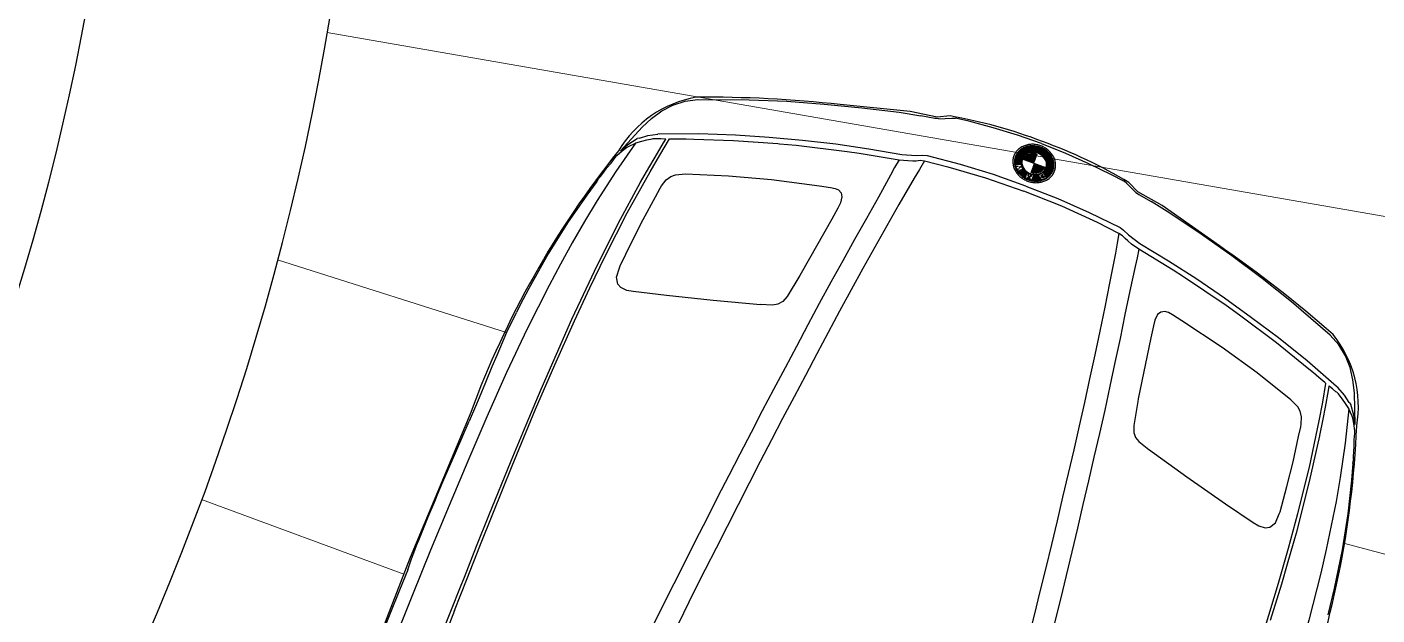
# Model space of a CAD drawing. Header units: inches. Extents: x 13 to 261, y -112 to -47.
# Drawn here: x 31.148 to 33.945, y -93.974 to -92.754 of the extents above; entities that cross this region are included whole.
import ezdxf

# ---------------------------------------------------------------- set-up
doc = ezdxf.new("R2010")
doc.units = ezdxf.units.IN
doc.header["$MEASUREMENT"] = 0
doc.linetypes.add('ACAD_ISO04W100', pattern=[30, 24, -3, 0, -3])
doc.layers.add('CONTORNO', color=7, linetype='Continuous')
doc.layers.add('EJES', color=1, linetype='ACAD_ISO04W100', lineweight=13)
doc.layers.add('RAMPAS', color=50, linetype='Continuous', lineweight=25)

msp = doc.modelspace()

# ---------------------------------------------------------------- linework, layer by layer
for p, q in [((33.0288, -92.9442), (32.9999, -92.9387)), ((33.0361, -92.9448), (33.0638, -92.9434)), ((32.417, -92.9849), (32.4119, -92.9856)), ((33.218, -93.0188), (33.202, -93.0128)), ((33.2194, -93.0179), (33.2029, -93.0118)), ((33.2209, -93.0171), (33.204, -93.0108)), ((33.2226, -93.0164), (33.2051, -93.0098)), ((33.2245, -93.0157), (33.2062, -93.0089)), ((33.2268, -93.0151), (33.2075, -93.0079)), ((33.2294, -93.0147), (33.2088, -93.0071)), ((33.2327, -93.0146), (33.2102, -93.0062)), ((33.2378, -93.0151), (33.2117, -93.0054)), ((33.2724, -93.0266), (33.2133, -93.0046)), ((33.2716, -93.0249), (33.215, -93.0038)), ((33.2707, -93.0232), (33.2169, -93.0031)), ((33.2696, -93.0214), (33.2189, -93.0025)), ((33.2683, -93.0195), (33.2211, -93.0019)), ((33.2668, -93.0176), (33.2235, -93.0014)), ((33.265, -93.0155), (33.2262, -93.0011)), ((33.2627, -93.0133), (33.2293, -93.0008)), ((33.2599, -93.0109), (33.2331, -93.0009)), ((33.2555, -93.0078), (33.2384, -93.0014)), ((33.2093, -93.0378), (33.1938, -93.032)), ((33.2095, -93.0392), (33.1938, -93.0334)), ((33.206, -93.0393), (33.1938, -93.0348)), ((33.2024, -93.0394), (33.1938, -93.0362)), ((33.2091, -93.0363), (33.194, -93.0307)), ((33.1989, -93.0395), (33.194, -93.0376)), ((33.2091, -93.0349), (33.1941, -93.0293)), ((33.1954, -93.0395), (33.1941, -93.0391)), ((33.2092, -93.0336), (33.1944, -93.028)), ((33.1958, -93.0411), (33.1944, -93.0405)), ((33.2094, -93.0322), (33.1946, -93.0267)), ((33.2096, -93.0309), (33.1949, -93.0255)), ((33.2099, -93.0297), (33.1953, -93.0242)), ((33.2104, -93.0285), (33.1958, -93.023)), ((33.2109, -93.0273), (33.1962, -93.0218)), ((33.2114, -93.0261), (33.1968, -93.0206)), ((33.2121, -93.0249), (33.1974, -93.0194)), ((33.2128, -93.0238), (33.198, -93.0183)), ((33.2137, -93.0227), (33.1987, -93.0172)), ((33.2146, -93.0217), (33.1994, -93.016)), ((33.2156, -93.0207), (33.2002, -93.015)), ((33.2167, -93.0197), (33.2011, -93.0139)), ((33.2098, -93.0407), (33.2081, -93.0401)), ((33.259, -93.0466), (33.2103, -93.0285)), ((33.2347, -93.0375), (33.2122, -93.0291)), ((33.2351, -93.0363), (33.2127, -93.028)), ((33.2356, -93.0351), (33.2133, -93.0268)), ((33.236, -93.0339), (33.214, -93.0256)), ((33.2365, -93.0327), (33.2148, -93.0245)), ((33.2369, -93.0314), (33.2156, -93.0235)), ((33.2374, -93.0302), (33.2166, -93.0225)), ((33.2378, -93.029), (33.2177, -93.0215)), ((33.2383, -93.0278), (33.2189, -93.0205)), ((33.2388, -93.0266), (33.2202, -93.0196)), ((33.2392, -93.0253), (33.2217, -93.0188)), ((33.2397, -93.0241), (33.2234, -93.0181)), ((33.2401, -93.0229), (33.2253, -93.0174)), ((33.2406, -93.0217), (33.2275, -93.0168)), ((33.241, -93.0205), (33.2302, -93.0164)), ((33.2553, -93.0494), (33.2333, -93.0412)), ((33.2415, -93.0193), (33.2338, -93.0164)), ((33.256, -93.0483), (33.2338, -93.04)), ((33.2566, -93.0471), (33.2342, -93.0387)), ((33.2731, -93.0283), (33.2469, -93.0185)), ((33.2737, -93.0299), (33.2512, -93.0215)), ((33.2742, -93.0315), (33.2536, -93.0238)), ((33.2746, -93.033), (33.2553, -93.0258)), ((33.2749, -93.0345), (33.2566, -93.0277)), ((33.2752, -93.036), (33.2576, -93.0294)), ((33.2754, -93.0374), (33.2584, -93.0311)), ((33.2755, -93.0389), (33.2591, -93.0327)), ((33.2755, -93.0403), (33.2595, -93.0343)), ((33.2755, -93.0417), (33.2599, -93.0358)), ((33.2755, -93.043), (33.2601, -93.0373)), ((33.2754, -93.0444), (33.2602, -93.0387)), ((33.2752, -93.0457), (33.2602, -93.0401)), ((33.1961, -93.0426), (33.1947, -93.0421)), ((33.198, -93.0447), (33.1952, -93.0436)), ((33.1969, -93.0456), (33.1956, -93.0452)), ((33.1976, -93.0473), (33.1962, -93.0468)), ((33.2009, -93.0499), (33.1969, -93.0484)), ((33.1995, -93.0438), (33.1976, -93.0431)), ((33.1994, -93.0507), (33.1977, -93.0501)), ((33.2004, -93.0525), (33.1987, -93.0518)), ((33.218, -93.0605), (33.1998, -93.0536)), ((33.2176, -93.0617), (33.2011, -93.0555)), ((33.2024, -93.0491), (33.2012, -93.0486)), ((33.2184, -93.0592), (33.2026, -93.0533)), ((33.2172, -93.0629), (33.2026, -93.0575)), ((33.2039, -93.0455), (33.2036, -93.0454)), ((33.2188, -93.058), (33.2042, -93.0525)), ((33.2168, -93.0642), (33.2044, -93.0595)), ((33.2074, -93.0454), (33.2052, -93.0446)), ((33.2192, -93.0567), (33.2057, -93.0517)), ((33.2164, -93.0654), (33.2066, -93.0617)), ((33.2117, -93.0456), (33.2067, -93.0437)), ((33.2224, -93.0566), (33.2072, -93.0509)), ((33.2109, -93.0439), (33.2082, -93.0429)), ((33.2103, -93.0423), (33.2084, -93.0416)), ((33.2182, -93.0536), (33.2087, -93.05)), ((33.216, -93.0666), (33.2095, -93.0642)), ((33.2157, -93.0513), (33.2103, -93.0492)), ((33.2127, -93.0474), (33.2105, -93.0465)), ((33.214, -93.0492), (33.2116, -93.0483)), ((33.231, -93.0736), (33.2138, -93.0672)), ((33.2254, -93.0701), (33.2203, -93.0683)), ((33.2253, -93.0687), (33.2213, -93.0672)), ((33.2311, -93.0612), (33.2219, -93.0577)), ((33.2223, -93.062), (33.2219, -93.0619)), ((33.2253, -93.0673), (33.2222, -93.0662)), ((33.2232, -93.061), (33.2223, -93.0607)), ((33.2242, -93.06), (33.2228, -93.0594)), ((33.2253, -93.0659), (33.2231, -93.0651)), ((33.2253, -93.0645), (33.2241, -93.0641)), ((33.2252, -93.0631), (33.225, -93.0631)), ((33.2356, -93.0587), (33.2279, -93.0558)), ((33.2293, -93.0619), (33.2279, -93.0614)), ((33.2288, -93.0631), (33.2279, -93.0628)), ((33.2283, -93.0643), (33.228, -93.0642)), ((33.2391, -93.0586), (33.2283, -93.0546)), ((33.2418, -93.0582), (33.2288, -93.0534)), ((33.244, -93.0577), (33.2292, -93.0521)), ((33.2459, -93.057), (33.2297, -93.0509)), ((33.2476, -93.0562), (33.2301, -93.0497)), ((33.2491, -93.0554), (33.2306, -93.0485)), ((33.2505, -93.0545), (33.231, -93.0473)), ((33.2459, -93.0736), (33.2312, -93.0681)), ((33.2517, -93.0536), (33.2315, -93.0461)), ((33.2442, -93.0647), (33.2315, -93.0599)), ((33.2483, -93.0731), (33.2317, -93.0669)), ((33.2527, -93.0526), (33.2319, -93.0448)), ((33.2505, -93.0726), (33.2322, -93.0657)), ((33.2537, -93.0516), (33.2324, -93.0436)), ((33.2525, -93.0719), (33.2327, -93.0645)), ((33.2546, -93.0505), (33.2329, -93.0424)), ((33.2479, -93.0688), (33.2332, -93.0633)), ((33.2476, -93.0673), (33.2337, -93.0621)), ((33.2438, -93.0631), (33.2366, -93.0605)), ((33.2442, -93.0619), (33.24, -93.0603)), ((33.2451, -93.0609), (33.2426, -93.0599)), ((33.2467, -93.06), (33.2448, -93.0593)), ((33.2483, -93.0592), (33.2467, -93.0587)), ((33.2498, -93.0584), (33.2484, -93.0579)), ((33.2495, -93.0639), (33.2485, -93.0635)), ((33.2512, -93.0631), (33.2487, -93.0622)), ((33.2514, -93.0576), (33.25, -93.0571)), ((33.2527, -93.0623), (33.2503, -93.0614)), ((33.253, -93.0569), (33.2514, -93.0562)), ((33.2537, -93.0668), (33.2514, -93.066)), ((33.2526, -93.0609), (33.2519, -93.0606)), ((33.2683, -93.0612), (33.2526, -93.0553)), ((33.2553, -93.066), (33.2529, -93.0651)), ((33.2691, -93.0601), (33.2537, -93.0544)), ((33.2552, -93.0646), (33.2544, -93.0643)), ((33.2699, -93.059), (33.2548, -93.0533)), ((33.2674, -93.0622), (33.255, -93.0576)), ((33.2707, -93.0579), (33.2557, -93.0523)), ((33.2577, -93.0697), (33.2558, -93.069)), ((33.2664, -93.0632), (33.2563, -93.0595)), ((33.2713, -93.0568), (33.2565, -93.0512)), ((33.272, -93.0556), (33.2572, -93.0501)), ((33.2591, -93.0689), (33.2573, -93.0682)), ((33.2654, -93.0642), (33.2576, -93.0614)), ((33.2726, -93.0544), (33.2579, -93.049)), ((33.2731, -93.0532), (33.2585, -93.0478)), ((33.2643, -93.0652), (33.2589, -93.0632)), ((33.2605, -93.068), (33.2589, -93.0674)), ((33.2736, -93.052), (33.259, -93.0466)), ((33.274, -93.0508), (33.2594, -93.0454)), ((33.2744, -93.0496), (33.2597, -93.0441)), ((33.2747, -93.0483), (33.26, -93.0428)), ((33.275, -93.047), (33.2601, -93.0415)), ((33.2631, -93.0662), (33.2602, -93.0651)), ((33.2619, -93.0671), (33.2605, -93.0666)), ((33.2362, -93.0742), (33.2297, -93.0717)), ((33.24, -93.0742), (33.2302, -93.0705)), ((33.2432, -93.074), (33.2307, -93.0693)), ((33.2543, -93.0712), (33.2526, -93.0706)), ((33.2561, -93.0705), (33.2542, -93.0698)), ((33.4455, -93.0975), (33.4255, -93.0783)), ((33.4514, -93.1018), (33.4768, -93.1166)), ((33.887, -93.5333), (33.8904, -93.5372))]:
    msp.add_line(p, q)
for points in [[(32.3778, -93.0113), (32.4222, -92.9623), (32.4418, -92.944), (32.4631, -92.9284), (32.4863, -92.9163), (32.5118, -92.9082), (32.538, -92.9051), (32.6441, -92.9053), (32.7219, -92.9086), (32.7998, -92.9142), (32.8776, -92.9219), (32.9546, -92.9314), (32.9999, -92.9387)], [(33.0361, -92.9448), (33.0324, -92.9445), (33.0288, -92.9442)], [(33.0638, -92.9434), (33.0681, -92.9434), (33.0717, -92.9436)], [(33.2501, -92.9963), (33.2, -92.9787), (33.1496, -92.9636), (33.0992, -92.9501), (33.0717, -92.9436)], [(32.417, -92.9849), (32.4344, -92.9796), (32.4548, -92.9766)], [(32.9606, -93.0196), (32.8924, -93.008), (32.8236, -92.9978), (32.7546, -92.9897), (32.6854, -92.9836), (32.6162, -92.9786), (32.5399, -92.9758), (32.4591, -92.9766), (32.455, -92.9761)], [(32.4089, -92.9952), (32.3682, -93.0542), (32.3292, -93.1144), (32.3028, -93.1579), (32.2778, -93.2019), (32.2533, -93.2462), (32.2298, -93.2907), (32.1845, -93.3806), (32.1416, -93.4713), (32.101, -93.5629), (32.0614, -93.6548), (32.0227, -93.7471), (31.9844, -93.8396), (31.9467, -93.9322), (31.9094, -94.0251), (31.8721, -94.1179), (31.8348, -94.2107), (31.8266, -94.2311), (31.8193, -94.2508)], [(32.4714, -92.9865), (32.4712, -92.987), (32.4662, -92.9947), (32.4487, -93.0244), (32.4355, -93.0468), (32.4187, -93.0762), (32.4183, -93.0772), (32.3719, -93.1629), (32.3229, -93.2614), (32.2945, -93.3218), (32.276, -93.3613), (32.2443, -93.4333), (32.2123, -93.5062), (32.1816, -93.5801), (32.1506, -93.6545), (32.1043, -93.7685), (32.0785, -93.832), (32.0536, -93.8958), (32.0457, -93.9158), (32.0271, -93.9628), (32.0161, -93.9907)], [(32.0338, -93.9647), (32.0597, -93.8981), (32.0863, -93.8312), (32.1129, -93.7642), (32.1533, -93.6646), (32.2019, -93.5472), (32.2415, -93.4552), (32.2821, -93.3636), (32.3139, -93.2954), (32.3465, -93.2281), (32.3917, -93.1398), (32.439, -93.0545), (32.4588, -93.0202), (32.4794, -92.9863)], [(32.3698, -93.0212), (32.3809, -93.0114), (32.3899, -93.0046), (32.3939, -93.0024), (32.4089, -92.9952), (32.4095, -92.9949), (32.4215, -92.9914), (32.4322, -92.9884), (32.4432, -92.9861), (32.4454, -92.9859), (32.4503, -92.9856), (32.4524, -92.9858), (32.4614, -92.986), (32.4693, -92.9863), (32.4693, -92.9863), (32.4714, -92.9865)], [(32.3778, -93.0113), (32.3928, -92.9983), (32.4119, -92.9856)], [(32.4794, -92.9863), (32.4826, -92.9864), (32.4986, -92.9865), (32.5134, -92.9867), (32.5299, -92.987), (32.612, -92.9899), (32.7036, -92.9963), (32.7072, -92.9966), (32.7413, -92.9997), (32.8475, -93.0126), (32.8723, -93.016), (32.9548, -93.0297), (32.9548, -93.0297)], [(33.2501, -92.9963), (33.2994, -93.0158), (33.3473, -93.0374), (33.3943, -93.0603), (33.4193, -93.0733)], [(32.3284, -93.0751), (32.3305, -93.0722), (32.332, -93.0695), (32.3329, -93.0688), (32.333, -93.0683), (32.3342, -93.0666), (32.3368, -93.0638), (32.3431, -93.0555), (32.3496, -93.0467), (32.3582, -93.0366), (32.3667, -93.0253), (32.3698, -93.0212)], [(32.9548, -93.0297), (32.9455, -93.046), (32.9368, -93.062), (32.912, -93.1071), (32.8875, -93.1513), (32.8625, -93.1954), (32.838, -93.2396), (32.8135, -93.2838), (32.7895, -93.3282), (32.7656, -93.3722), (32.742, -93.4167), (32.7185, -93.4613), (32.6949, -93.5059), (32.6713, -93.5505), (32.6482, -93.5952)], [(33.0072, -93.0322), (32.9967, -93.0502), (32.9858, -93.068), (32.9541, -93.1228), (32.9292, -93.1669), (32.9042, -93.2109), (32.8797, -93.2552), (32.8557, -93.2996), (32.8316, -93.344), (32.8078, -93.3879), (32.7842, -93.4325), (32.7606, -93.477), (32.7371, -93.5216), (32.7135, -93.5662), (32.6904, -93.6109)], [(32.9548, -93.0297), (32.9727, -93.0316), (32.9833, -93.0318), (32.9903, -93.0317), (32.9981, -93.0309), (33.0072, -93.0322), (33.0072, -93.0322)], [(33.0133, -93.0216), (33.004, -93.0208), (32.9898, -93.0214), (32.9606, -93.0196)], [(33.0072, -93.0322), (33.0555, -93.0443), (33.1335, -93.067), (33.2133, -93.0947)], [(33.2172, -93.0844), (33.1503, -93.0605), (33.0818, -93.0397), (33.0133, -93.0216)], [(32.46, -93.0884), (32.4627, -93.0841), (32.4721, -93.0716), (32.4822, -93.0647), (32.4915, -93.0612), (32.512, -93.0593)], [(32.512, -93.0593), (32.6014, -93.0628), (32.6902, -93.0708), (32.7899, -93.084)], [(33.2528, -93.0705), (33.2611, -93.0663), (33.2541, -93.0563), (33.2455, -93.0607)], [(33.2498, -93.0638), (33.2534, -93.062), (33.2523, -93.0604), (33.2487, -93.0622)], [(33.2517, -93.0657), (33.2548, -93.0641), (33.2559, -93.0657), (33.2528, -93.0673), (33.2528, -93.0673)], [(32.3284, -93.0751), (32.3078, -93.1032), (32.3078, -93.1032), (32.2681, -93.1609), (32.2681, -93.1609), (32.2281, -93.225), (32.2281, -93.225), (32.1881, -93.2965), (32.1881, -93.2965), (32.1701, -93.3304), (32.1701, -93.3304), (32.162, -93.3466)], [(32.3754, -93.2538), (32.3769, -93.2496), (32.4003, -93.2012), (32.4245, -93.1536), (32.45, -93.1066), (32.46, -93.0884)], [(32.7899, -93.084), (32.8127, -93.0872), (32.8221, -93.0891), (32.829, -93.0922), (32.8346, -93.0985), (32.8364, -93.1067), (32.8332, -93.1194), (32.8276, -93.1301), (32.8154, -93.1528), (32.7521, -93.2652), (32.7493, -93.27), (32.7231, -93.3131), (32.7137, -93.324), (32.7037, -93.3293), (32.6928, -93.3312), (32.6671, -93.3301)], [(33.4101, -93.1825), (33.3656, -93.16), (33.2918, -93.1261), (33.2133, -93.0947)], [(33.2172, -93.0844), (33.2834, -93.1101), (33.3488, -93.1393), (33.4124, -93.1705)], [(33.4255, -93.0783), (33.4222, -93.0755), (33.4193, -93.0733)], [(33.4455, -93.0975), (33.4484, -93.0997), (33.4514, -93.1018)], [(33.8993, -93.579), (33.8979, -93.5128), (33.895, -93.4862), (33.8891, -93.4605), (33.8795, -93.4361), (33.8656, -93.4133), (33.8478, -93.3938), (33.7675, -93.3244), (33.7066, -93.276), (33.644, -93.2292), (33.5802, -93.1841), (33.5158, -93.1408), (33.4768, -93.1166)], [(33.4124, -93.1705), (33.4199, -93.176), (33.4302, -93.1857), (33.4535, -93.2035)], [(33.4101, -93.1825), (33.4062, -93.2029), (33.4028, -93.2235), (33.3907, -93.2857), (33.3808, -93.3354), (33.3708, -93.385), (33.3603, -93.4345), (33.3494, -93.4838), (33.3385, -93.5331), (33.3277, -93.5819), (33.3164, -93.631), (33.305, -93.6801), (33.2936, -93.7293), (33.2822, -93.7784), (33.2703, -93.8273)], [(33.4513, -93.2149), (33.4365, -93.2046), (33.4283, -93.1978), (33.4231, -93.1932), (33.4178, -93.1875), (33.4101, -93.1825), (33.4101, -93.1825)], [(33.4535, -93.2035), (33.5126, -93.2394), (33.5713, -93.2768), (33.6287, -93.3158), (33.6851, -93.3566), (33.7405, -93.3981), (33.8001, -93.4459), (33.8607, -93.4995), (33.8641, -93.5018)], [(33.4513, -93.2149), (33.4477, -93.2333), (33.4437, -93.2511), (33.4329, -93.3015), (33.4225, -93.3509), (33.4125, -93.4006), (33.402, -93.45), (33.3916, -93.4995), (33.3807, -93.5488), (33.3699, -93.5976), (33.3585, -93.6468), (33.3471, -93.6959), (33.3357, -93.745), (33.3244, -93.7941), (33.3125, -93.843)], [(33.8389, -93.4935), (33.8364, -93.4915), (33.8243, -93.4811), (33.8129, -93.4715), (33.8003, -93.461), (33.7363, -93.4093), (33.663, -93.3542), (33.6601, -93.3521), (33.6323, -93.3321), (33.5436, -93.2723), (33.5226, -93.2586), (33.4513, -93.2149), (33.4513, -93.2149)], [(32.404, -93.3029), (32.3909, -93.3007), (32.3786, -93.295), (32.3718, -93.2877), (32.3691, -93.2733), (32.3754, -93.2538)], [(32.6676, -93.3303), (32.5699, -93.3216), (32.4728, -93.3115), (32.404, -93.3029)], [(32.1618, -93.347), (32.1417, -93.3881), (32.1212, -93.4359), (32.1113, -93.4595), (32.0977, -93.4917), (32.0848, -93.5232), (32.0771, -93.5412), (32.0642, -93.5716)], [(33.5403, -93.364), (33.521, -93.3514), (33.5126, -93.3467), (33.5054, -93.3445), (33.497, -93.3457), (33.4903, -93.3507), (33.4844, -93.3623), (33.4816, -93.3741), (33.476, -93.3992), (33.4501, -93.5256), (33.4492, -93.5311), (33.4408, -93.5808), (33.4407, -93.5952), (33.4448, -93.6058), (33.4517, -93.6143), (33.4719, -93.6304)], [(33.7665, -93.5273), (33.6967, -93.4714), (33.6243, -93.4193), (33.5403, -93.364)], [(33.5347, -94.5247), (33.5588, -94.4574), (33.5826, -94.3894), (33.6063, -94.3214), (33.6411, -94.2197), (33.6813, -94.0991), (33.7115, -94.0037), (33.7409, -93.9079), (33.7615, -93.8355), (33.7809, -93.7633), (33.8046, -93.667), (33.8247, -93.5715), (33.8323, -93.5327), (33.8389, -93.4935)], [(33.8449, -93.4989), (33.8447, -93.4994), (33.8434, -93.5085), (33.8372, -93.5425), (33.8325, -93.568), (33.8259, -93.6013), (33.8256, -93.6022), (33.8045, -93.6973), (33.777, -93.8039), (33.7589, -93.8682), (33.747, -93.9101), (33.7237, -93.9853)], [(33.8989, -93.5917), (33.8969, -93.577), (33.8946, -93.566), (33.893, -93.5617), (33.8864, -93.5464), (33.8861, -93.5458), (33.8793, -93.5353), (33.8732, -93.526), (33.8664, -93.5171), (33.8649, -93.5155), (33.8613, -93.512), (33.8596, -93.5108), (33.8527, -93.5051), (33.8466, -93.5001), (33.8466, -93.5001), (33.8449, -93.4989)], [(33.887, -93.5333), (33.8773, -93.518), (33.8639, -93.5023)], [(33.7867, -93.5834), (33.7875, -93.5784), (33.7885, -93.5628), (33.7854, -93.5509), (33.7807, -93.5422), (33.7665, -93.5273)], [(33.8993, -93.579), (33.8965, -93.5593), (33.8904, -93.5372)], [(31.9368, -93.88), (31.9447, -93.8573), (31.9514, -93.8395), (31.955, -93.8297), (31.9597, -93.8186), (31.9793, -93.7704), (31.9941, -93.7349), (31.9988, -93.7238), (32.0095, -93.6979), (32.0359, -93.6373), (32.0642, -93.5716)], [(33.8864, -93.5464), (33.8785, -93.6177), (33.8685, -93.6887), (33.86, -93.7388), (33.85, -93.7885), (33.8395, -93.838), (33.8281, -93.8871), (33.8035, -93.9846), (33.7765, -94.0813), (33.7472, -94.1771), (33.7169, -94.2725), (33.6857, -94.3676), (33.654, -94.4625), (33.6219, -94.5572), (33.5893, -94.6518), (33.5566, -94.7464), (33.524, -94.8409), (33.5168, -94.8617), (33.5095, -94.8814)], [(32.6482, -93.5952), (32.6251, -93.64), (32.602, -93.6847), (32.5789, -93.7295), (32.5563, -93.7744), (32.5332, -93.8191), (32.5106, -93.8641), (32.4879, -93.909), (32.4653, -93.9539), (32.4441, -93.9978), (32.4431, -93.999), (32.4215, -94.0443), (32.3998, -94.0895), (32.3844, -94.1249)], [(33.7423, -93.7638), (33.7439, -93.7596), (33.7579, -93.7077), (33.7708, -93.656), (33.7823, -93.6037), (33.7867, -93.5834)], [(33.8949, -93.6595), (33.8952, -93.6559), (33.8958, -93.6529), (33.8956, -93.6518), (33.8958, -93.6514), (33.896, -93.6493), (33.8959, -93.6455), (33.8965, -93.6351), (33.8974, -93.6242), (33.8976, -93.6109), (33.8985, -93.5969), (33.8989, -93.5917)], [(32.6904, -93.6109), (32.6673, -93.6557), (32.6442, -93.7004), (32.6211, -93.7452), (32.5985, -93.7901), (32.5758, -93.835), (32.5527, -93.8798), (32.5301, -93.9247), (32.5079, -93.9698), (32.4858, -94.0149), (32.4636, -94.06), (32.4415, -94.1051), (32.43, -94.1302)], [(33.4714, -93.6302), (33.5509, -93.6876), (33.6309, -93.7436), (33.6885, -93.7821)], [(33.8949, -93.6595), (33.8921, -93.6943), (33.8921, -93.6943), (33.8842, -93.7639), (33.8842, -93.7639), (33.8724, -93.8385), (33.8724, -93.8385), (33.8558, -93.9187), (33.8558, -93.9187), (33.8472, -93.9561), (33.8472, -93.9561), (33.8428, -93.9737)], [(33.6885, -93.7821), (33.6998, -93.789), (33.7128, -93.7928), (33.7228, -93.7917), (33.7342, -93.7827), (33.7423, -93.7638)], [(33.2703, -93.8273), (33.2585, -93.8763), (33.2466, -93.9252), (33.2348, -93.9741), (33.2224, -94.0229), (33.2101, -94.0717), (33.1983, -94.1206), (33.1859, -94.1694), (33.1731, -94.218), (33.1604, -94.2666), (33.1476, -94.3152), (33.1348, -94.3638), (33.127, -94.3902)], [(33.3125, -93.843), (33.3006, -93.892), (33.2888, -93.9409), (33.2769, -93.9899), (33.2646, -94.0386), (33.2528, -94.0876), (33.2404, -94.1364), (33.2281, -94.1851), (33.2158, -94.2339), (33.203, -94.2809), (33.203, -94.2825), (33.1897, -94.3309), (33.1765, -94.3793), (33.1649, -94.4161)], [(31.9368, -93.88), (31.92, -93.9223), (31.8827, -94.0151), (31.8463, -94.1083), (31.8109, -94.2018), (31.8041, -94.2185), (31.7749, -94.3025)], [(32.0338, -93.9647), (32.0047, -94.0398), (31.9761, -94.1151), (31.97, -94.1315)]]:
    msp.add_lwpolyline(points)
for points in [[(33.1925, -93.0218, 0.056462), (33.1907, -93.0292, 0.055115), (33.1905, -93.037, 0.052786), (33.192, -93.0447, 0.05002), (33.1952, -93.0522, 0.047333), (33.1999, -93.0592, 0.045092), (33.2059, -93.0653, 0.043513), (33.2131, -93.0703, 0.042704), (33.221, -93.0741, 0.042704), (33.2295, -93.0764, 0.043513), (33.2382, -93.0773, 0.045092), (33.2468, -93.0766, 0.047333), (33.2548, -93.0745, 0.05002), (33.2622, -93.0709, 0.052786), (33.2684, -93.066, 0.055115), (33.2734, -93.0601, 0.056462), (33.2768, -93.0533, 0.056462), (33.2787, -93.0458, 0.055115), (33.2788, -93.0381, 0.052786), (33.2773, -93.0303, 0.05002), (33.2741, -93.0228, 0.047333), (33.2694, -93.0159, 0.045092), (33.2634, -93.0098, 0.043513), (33.2563, -93.0048, 0.042704), (33.2483, -93.001, 0.042704), (33.2398, -92.9986, 0.043513), (33.2311, -92.9977, 0.045092), (33.2226, -92.9984, 0.047333), (33.2145, -93.0006, 0.05002), (33.2072, -93.0041, 0.052786), (33.2009, -93.009, 0.055115), (33.196, -93.015, 0.056462)], [(33.2221, -93.0713, 0.042704), (33.2299, -93.0734, 0.043513), (33.2379, -93.0742, 0.045092), (33.2458, -93.0736, 0.047333), (33.2533, -93.0716, 0.05002), (33.26, -93.0683, 0.052786), (33.2658, -93.0638, 0.055115), (33.2704, -93.0583, 0.056462), (33.2736, -93.052, 0.056462), (33.2753, -93.0452, 0.055115), (33.2754, -93.038, 0.052786), (33.274, -93.0309, 0.05002), (33.2711, -93.0239, 0.047333), (33.2668, -93.0175, 0.045092), (33.2612, -93.0119, 0.043513), (33.2546, -93.0073, 0.042704), (33.2473, -93.0038, 0.042704), (33.2394, -93.0016, 0.043513), (33.2314, -93.0008, 0.045092), (33.2235, -93.0014, 0.047333), (33.216, -93.0034, 0.05002), (33.2093, -93.0067, 0.052786), (33.2035, -93.0112, 0.055115), (33.199, -93.0167, 0.056462), (33.1958, -93.023, 0.056462), (33.194, -93.0299, 0.055115), (33.1939, -93.037, 0.052786), (33.1953, -93.0442, 0.05002), (33.1983, -93.0511, 0.047333), (33.2026, -93.0575, 0.045092), (33.2081, -93.0631, 0.043513), (33.2147, -93.0678, 0.042704)], [(33.2268, -93.0586, 0.042704), (33.2317, -93.06, 0.043513), (33.2367, -93.0605, 0.045092), (33.2416, -93.0601, 0.047333), (33.2463, -93.0588, 0.05002), (33.2505, -93.0568, 0.052786), (33.2541, -93.054, 0.055115), (33.257, -93.0505, 0.056462), (33.259, -93.0466, 0.056462), (33.2601, -93.0423, 0.055115), (33.2602, -93.0378, 0.052786), (33.2593, -93.0334, 0.05002), (33.2574, -93.029, 0.047333), (33.2547, -93.025, 0.045092), (33.2512, -93.0215, 0.043513), (33.2471, -93.0186, 0.042704), (33.2425, -93.0164, 0.042704), (33.2376, -93.0151, 0.043513), (33.2326, -93.0146, 0.045092), (33.2277, -93.015, 0.047333), (33.223, -93.0162, 0.05002), (33.2188, -93.0183, 0.052786), (33.2152, -93.0211, 0.055115), (33.2123, -93.0245, 0.056462), (33.2103, -93.0285, 0.056462), (33.2093, -93.0327, 0.055115), (33.2092, -93.0372, 0.052786), (33.2101, -93.0417, 0.05002), (33.2119, -93.046, 0.047333), (33.2146, -93.05, 0.045092), (33.2181, -93.0535, 0.043513), (33.2222, -93.0564, 0.042704)]]:
    msp.add_lwpolyline(points, format="xyb", close=True)
for points in [[(33.2013, -93.054), (33.2117, -93.0485), (33.2098, -93.0454), (33.2034, -93.0455), (33.2087, -93.0426), (33.2079, -93.0393), (33.1954, -93.0395), (33.1963, -93.0431), (33.2011, -93.043), (33.1968, -93.0453), (33.1982, -93.0487), (33.2033, -93.0486), (33.1994, -93.0507)], [(33.2295, -93.0721), (33.2339, -93.0618), (33.2298, -93.0608), (33.228, -93.065), (33.2279, -93.0601), (33.2251, -93.059), (33.2217, -93.0627), (33.2231, -93.0584), (33.2194, -93.0564), (33.2159, -93.067), (33.2198, -93.0689), (33.2252, -93.0628), (33.2254, -93.071)]]:
    msp.add_lwpolyline(points, close=True)
for points in [[(33.2455, -93.0607, 0.053032), (33.2449, -93.061, 0.055748), (33.2444, -93.0615, 0.057627), (33.2441, -93.0621, 0.058156), (33.2439, -93.0627, 0.057179), (33.2438, -93.0633, 0.054981), (33.2439, -93.064, 0.052134), (33.2441, -93.0646, 0.049237), (33.2445, -93.0652, 0.046745), (33.245, -93.0658, 0.044932), (33.2456, -93.0662, 0.043938), (33.2462, -93.0665, 0.043818), (33.247, -93.0668, 0.044576), (33.2477, -93.0668, 0.044576)], [(33.2477, -93.0668, 0.057431), (33.2476, -93.0674, 0.05562), (33.2476, -93.068, 0.052954), (33.2478, -93.0686, 0.050038), (33.2481, -93.0692, 0.047381), (33.2485, -93.0697, 0.045314), (33.249, -93.0701, 0.044018), (33.2496, -93.0705, 0.04357), (33.2502, -93.0707, 0.043992), (33.2509, -93.0708, 0.045263), (33.2515, -93.0708, 0.047309), (33.2522, -93.0707, 0.049952), (33.2528, -93.0705, 0.049952)], [(33.2487, -93.0622, 0.051748), (33.2486, -93.0623, 0.054351), (33.2485, -93.0624, 0.056193), (33.2484, -93.0626, 0.056799), (33.2483, -93.0627, 0.055997), (33.2483, -93.0629, 0.054011), (33.2483, -93.0631, 0.051346), (33.2484, -93.0632, 0.048556), (33.2485, -93.0634, 0.046081), (33.2486, -93.0636, 0.044201), (33.2487, -93.0637, 0.043062), (33.2489, -93.0638, 0.042729), (33.2491, -93.0638, 0.043217), (33.2493, -93.0639, 0.044502), (33.2495, -93.0639, 0.04651), (33.2497, -93.0638, 0.049071), (33.2498, -93.0638, 0.049071)], [(33.2528, -93.0673, -0.049195), (33.2526, -93.0674, -0.046619), (33.2524, -93.0674, -0.044593), (33.2522, -93.0674, -0.043291), (33.252, -93.0674, -0.042789), (33.2518, -93.0673, -0.04311), (33.2517, -93.0672, -0.044241), (33.2515, -93.0671, -0.046119), (33.2514, -93.0669, -0.048595), (33.2513, -93.0668, -0.051392), (33.2512, -93.0666, -0.054067), (33.2512, -93.0664, -0.056064), (33.2512, -93.0663, -0.056876), (33.2513, -93.0661, -0.056274), (33.2514, -93.066, -0.054429), (33.2515, -93.0658, -0.051819), (33.2517, -93.0657, -0.051819)]]:
    msp.add_lwpolyline(points, format="xyb")
at = {"layer": 'CONTORNO'}
msp.add_lwpolyline([(33.7786, -94.1921, 0.080335), (33.9027, -93.5819, 0.21618), (33.8538, -93.3923, 0.029991), (33.6184, -93.2085), (33.4997, -93.1244), (33.4496, -93.0964), (33.4307, -93.0771, 0.048135), (33.2517, -92.9919, 0.048135), (33.0606, -92.939), (33.0337, -92.9413), (32.9775, -92.9295), (32.8327, -92.9154, 0.029991), (32.5345, -92.9001, 0.21618), (32.3733, -93.0113, 0.080335), (32.0674, -93.5537), (31.9421, -93.8543), (31.8086, -94.1995)], format="xyb", dxfattribs=at)
at = {"layer": 'EJES'}
for p, q in [((31.7699, -92.7662), (35.2182, -93.3657)), ((31.6668, -93.2373), (32.1417, -93.3881)), ((31.5094, -93.734), (31.9287, -93.889)), ((33.8752, -93.8249), (35.0491, -94.1373))]:
    msp.add_line(p, q, dxfattribs=at)
at = {"layer": 'RAMPAS'}
for radius in [5.5, 5, 9, 9.5]:
    msp.add_arc((26.3507, -91.8268), radius, 270, 0, dxfattribs=at)

doc.saveas('drawing.dxf')
